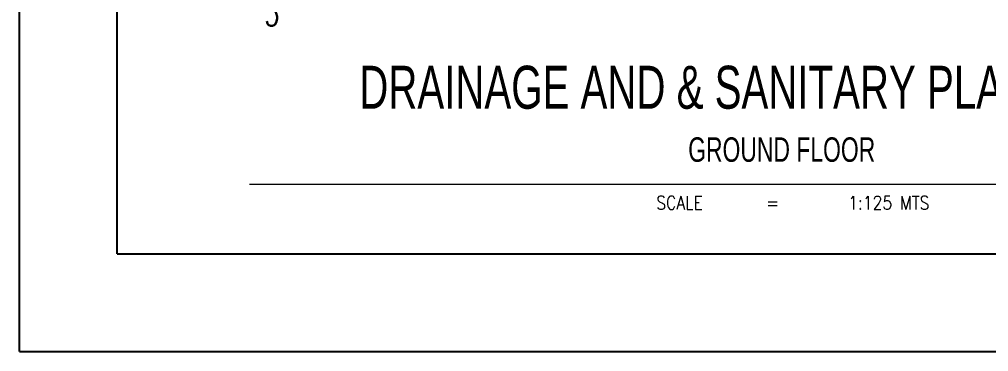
# Model space of a CAD drawing. Header units: millimetres. Extents: x -248340 to 456025, y 261499 to 1049645.
# Drawn here: x 289355 to 309162, y 435004 to 441798 of the extents above; entities that cross this region are included whole.
import ezdxf

# ---------------------------------------------------------------- set-up
doc = ezdxf.new("R2010")
doc.units = ezdxf.units.MM
doc.header["$LTSCALE"] = 8
doc.header["$MEASUREMENT"] = 0
doc.linetypes.add('CENTER', pattern=[50.8, 31.75, -6.35, 6.35, -6.35])
doc.layers.get('0').update_dxf_attribs({"linetype": 'CONTINUOUS'})
for name, color, linetype in [('ar_grid', 10, 'CENTER'), ('MARK', 7, 'CONTINUOUS'), ('TEXT', 2, 'CONTINUOUS')]:
    doc.layers.add(name, color=color, linetype=linetype)
doc.layers.add('mv', color=30, linetype='CONTINUOUS', plot=False)
doc.layers.add('S_wall', color=251, linetype='CONTINUOUS', lineweight=0)
doc.styles.add('ROMANS', font='ROMANS', dxfattribs={"width": 0.8, "bigfont": 'BIGFONT'})
doc.styles.get("Standard").update_dxf_attribs({"font": 'txt.shx', "width": 0.7, "bigfont": 'extfont.shx'})

# ---------------------------------------------------------------- blocks, each defined once
blk = doc.blocks.new('SSS')
at = {"layer": 'ar_grid', "ltscale": 1.25, "insert": (131883, -114034), "char_height": 500, "attachment_point": 1}
blk.add_mtext_dynamic_manual_height_columns("3'", width=0.401, gutter_width=1, heights=[0], dxfattribs=at)

msp = doc.modelspace()

# ---------------------------------------------------------------- linework, layer by layer
at = {"layer": 'mv', "color": 6}
for p, q in [((289354.998, 435004.096), (289354.998, 494404.096)), ((291354.998, 437004.096), (291354.998, 492404.096)), ((291354.998, 437004.096), (370954.998, 437004.096)), ((289354.998, 435004.096), (373454.998, 435004.096))]:
    msp.add_line(p, q, dxfattribs=at)
at = {"layer": 'S_wall', "ltscale": 1.25}
msp.add_line((294057.422, 438428.256), (313825.297, 438428.256), dxfattribs=at)

# ---------------------------------------------------------------- block references
at = {"color": 1, "lineweight": 30}
msp.add_blockref('SSS', (162482.249, 556199.837), dxfattribs=at)

# ---------------------------------------------------------------- texts
at = {"layer": 'MARK', "style": 'ROMANS', "width": 0.85}
msp.add_text('SCALE       =        1:125 MTS', height=274.43234, dxfattribs=at).set_placement((302369.637, 437911.53))
at = {"layer": 'TEXT', "insert": (295309.288, 440849.587), "char_height": 878.18348, "width": 19250.01317, "attachment_point": 1}
msp.add_mtext('\\pxqc;{\\fFranklin Gothic Heavy|b0|i0|c0|p34;DRAINAGE AND & SANITARY PLAN LAYOUT\\P\\H0.56936x;GROUND FLOOR}', dxfattribs=at)

doc.saveas('drawing.dxf')
